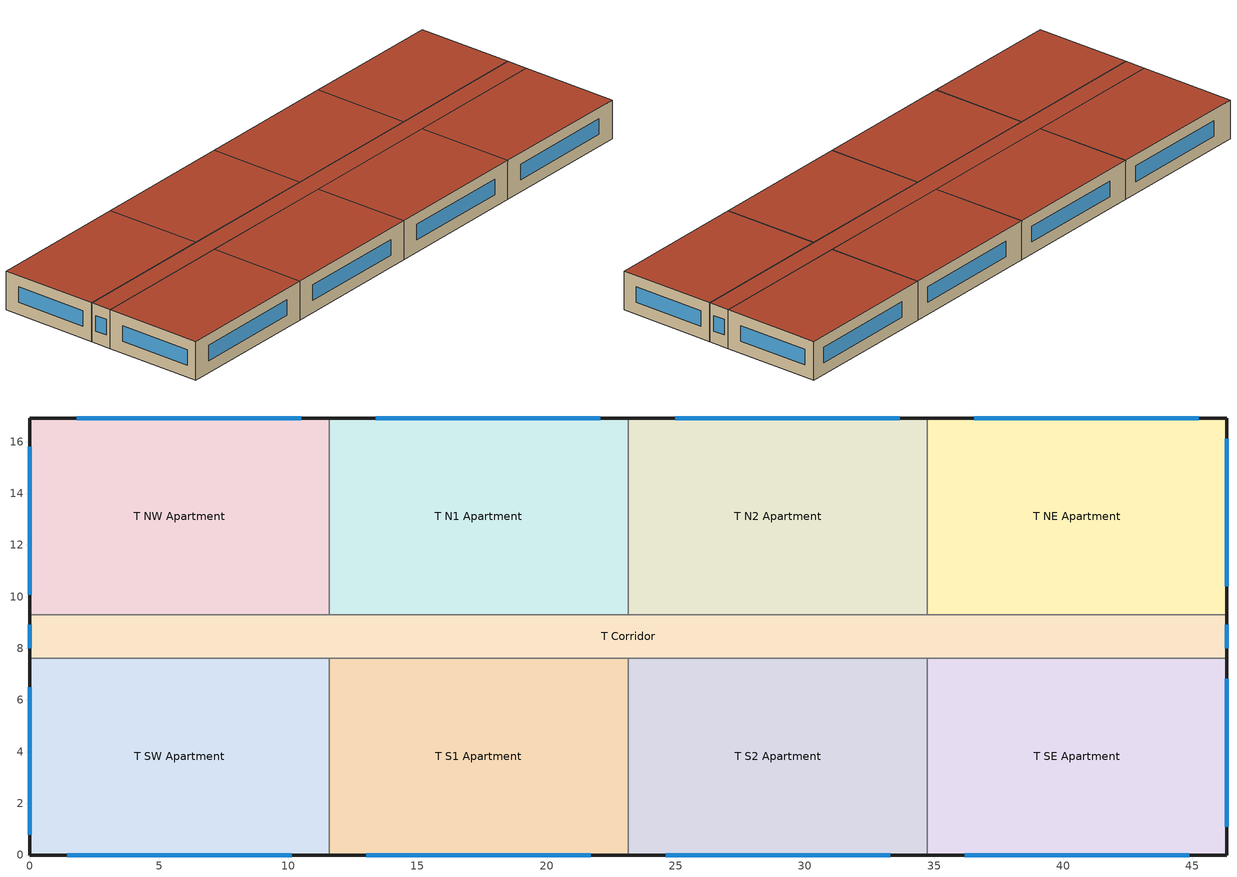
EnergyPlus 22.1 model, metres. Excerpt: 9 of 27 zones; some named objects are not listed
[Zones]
T SW Apartment
 floor adiabatic (int_slab_floor): 0,7.62 11.58,7.62 11.58,0 0,0 z27.43
 wall outside (res_ext_wall_top): 0,7.62 0,0 11.58,0 z27.43:30.48
 wall to T Corridor (int_wall): 11.58,7.62 0,7.62 z27.43:30.48
 wall to T S1 Apartment (int_wall): 11.58,0 11.58,7.62 z27.43:30.48
 window (ResWindow_U_0.53_SHGC_0.215): 1.45,0 10.13,0 / 0,6.5 0,0.79 z28.38:29.6
 roof outside (res_roof): 11.58,0 11.58,7.62 0,7.62 0,0 z30.48
T NW Apartment
 floor adiabatic (int_slab_floor): 0,16.92 11.58,16.92 11.58,9.3 0,9.3 z27.43
 wall outside (res_ext_wall_top): 11.58,16.92 0,16.92 0,9.3 z27.43:30.48
 wall to T Corridor (int_wall): 0,9.3 11.58,9.3 z27.43:30.48
 wall to T N1 Apartment (int_wall): 11.58,9.3 11.58,16.92 z27.43:30.48
 window (ResWindow_U_0.53_SHGC_0.215): 0,15.8 0,10.08 / 10.5,16.92 1.81,16.92 z28.38:29.6
 roof outside (res_roof): 11.58,9.3 11.58,16.92 0,16.92 0,9.3 z30.48
T SE Apartment
 floor adiabatic (int_slab_floor): 34.75,7.62 46.33,7.62 46.33,0 34.75,0 z27.43
 wall outside (res_ext_wall_top): 34.75,0 46.33,0 46.33,7.62 z27.43:30.48
 wall to T Corridor (int_wall): 46.33,7.62 34.75,7.62 z27.43:30.48
 window (ResWindow_U_0.53_SHGC_0.215): 36.19,0 44.88,0 / 46.33,1.1 46.33,6.81 z28.38:29.6
 roof outside (res_roof): 46.33,0 46.33,7.62 34.75,7.62 34.75,0 z30.48
T NE Apartment
 floor adiabatic (int_slab_floor): 34.75,16.92 46.33,16.92 46.33,9.3 34.75,9.3 z27.43
 wall outside (res_ext_wall_top): 46.33,9.3 46.33,16.92 34.75,16.92 z27.43:30.48
 wall to T Corridor (int_wall): 34.75,9.3 46.33,9.3 z27.43:30.48
 window (ResWindow_U_0.53_SHGC_0.215): 45.25,16.92 36.56,16.92 / 46.33,10.4 46.33,16.11 z28.38:29.6
 roof outside (res_roof): 46.33,9.3 46.33,16.92 34.75,16.92 34.75,9.3 z30.48
T N1 Apartment
 floor adiabatic (int_slab_floor): 11.58,16.92 23.16,16.92 23.16,9.3 11.58,9.3 z27.43
 wall outside (res_ext_wall_top): 23.16,16.92 11.58,16.92 z27.43:30.48
 wall to T Corridor (int_wall): 11.58,9.3 23.16,9.3 z27.43:30.48
 wall to T N2 Apartment (int_wall): 23.16,9.3 23.16,16.92 z27.43:30.48
 window (ResWindow_U_0.53_SHGC_0.215): 22.08,16.92 13.4,16.92 z28.38:29.6
 roof outside (res_roof): 23.16,9.3 23.16,16.92 11.58,16.92 11.58,9.3 z30.48
T N2 Apartment
 floor adiabatic (int_slab_floor): 23.16,16.92 34.75,16.92 34.75,9.3 23.16,9.3 z27.43
 wall outside (res_ext_wall_top): 34.75,16.92 23.16,16.92 z27.43:30.48
 wall to T Corridor (int_wall): 23.16,9.3 34.75,9.3 z27.43:30.48
 wall to T NE Apartment (int_wall): 34.75,9.3 34.75,16.92 z27.43:30.48
 window (ResWindow_U_0.53_SHGC_0.215): 33.66,16.92 24.98,16.92 z28.38:29.6
 roof outside (res_roof): 34.75,9.3 34.75,16.92 23.16,16.92 23.16,9.3 z30.48
T S1 Apartment
 floor adiabatic (int_slab_floor): 11.58,7.62 23.16,7.62 23.16,0 11.58,0 z27.43
 wall outside (res_ext_wall_top): 11.58,0 23.16,0 z27.43:30.48
 wall to T Corridor (int_wall): 23.16,7.62 11.58,7.62 z27.43:30.48
 wall to T S2 Apartment (int_wall): 23.16,0 23.16,7.62 z27.43:30.48
 window (ResWindow_U_0.53_SHGC_0.215): 13.03,0 21.72,0 z28.38:29.6
 roof outside (res_roof): 23.16,0 23.16,7.62 11.58,7.62 11.58,0 z30.48
T S2 Apartment
 floor adiabatic (int_slab_floor): 23.16,7.62 34.75,7.62 34.75,0 23.16,0 z27.43
 wall outside (res_ext_wall_top): 23.16,0 34.75,0 z27.43:30.48
 wall to T Corridor (int_wall): 34.75,7.62 23.16,7.62 z27.43:30.48
 wall to T SE Apartment (int_wall): 34.75,0 34.75,7.62 z27.43:30.48
 window (ResWindow_U_0.53_SHGC_0.215): 24.61,0 33.3,0 z28.38:29.6
 roof outside (res_roof): 34.75,0 34.75,7.62 23.16,7.62 23.16,0 z30.48
T Corridor
 floor adiabatic (int_slab_floor): 0,9.3 46.33,9.3 46.33,7.62 0,7.62 z27.43
 wall outside (nonres_ext_wall_top): 0,9.3 0,7.62 / 46.33,7.62 46.33,9.3 z27.43:30.48
 window (NonresWindow_U_0.53_SHGC_0.215): 0,8.91 0,8 / 46.33,8 46.33,8.91 z28.38:29.6
 roof outside (nonres_roof): 46.33,7.62 46.33,9.3 0,9.3 0,7.62 z30.48
[Building]
ApartmentHighRise: North Axis {deg}=0; Terrain=City; Loads Convergence Tolerance Value {W}=0.04; Temperature Convergence Tolerance Value {deltaC}=0.2; Solar Distribution=FullInteriorAndExterior; Maximum Number of Warmup Days=25; Minimum Number of Warmup Days=6
[Site:Location]
Site:Location=Dubai.Intl.AP_ARE WMO=411940; Latitude {N+ S-}=25.25; Longitude {W- E+}=55.33; Time Zone Relative to GMT {GMT+/-}=4; Elevation {m}=5
[SizingPeriod:DesignDay] Day of Month=21; Dry-Bulb Temperature Range Modifier Type=DefaultMultipliers; Humidity Condition Type=Wetbulb; Barometric Pressure {Pa}=101265; Rain {Yes/No}=No; Snow on ground {Yes/No}=No; Daylight Savings Time Indicator=No
Name | Month | Day Type | Maximum Dry-Bulb Temperature {C} | Daily Dry-Bulb Temperature Range {C} | Wetbulb at Maximum Dry-Bulb {C} | Wind Speed {m/s} design conditions vs. traditional 6.71 m/s (15 mph) | Wind Direction {Degrees; N=0, S=180} | Solar Model Indicator | Clearness {0.0 to 1.1} | Wind Speed {m/s} design conditions vs. traditional 3.35 m/s (7mph) | ASHRAE Clear Sky Optical Depth for Beam Irradiance (taub) | ASHRAE Clear Sky Optical Depth for Diffuse Irradiance (taud)
Dubai.Intl.AP_ARE Ann Htg 99.6% Condns DB | 1 | WinterDesignDay | 12.7 | 0 | 12.7 | 2 | 170 | ASHRAEClearSky | 0
Dubai.Intl.AP_ARE Ann Clg .4% Condns DB=>MWB | 8 | SummerDesignDay | 42.8 | 9.7 | 23.8 |  | 80 | ASHRAETau |  | 5 | 0.786 | 1.36
[Site:WaterMainsTemperature]
Calculation Method=CORRELATION; Annual average outdoor air temperature {C}=27.75; Maximum difference in monthly average outdoor air temperatures {C}=16.1
[Site:GroundTemperature:FCfactorMethod]
January Ground Temperature {C}=29.5; February Ground Temperature {C}=25.5; March Ground Temperature {C}=21.1; April Ground Temperature {C}=19.2; May Ground Temperature {C}=20.8; June Ground Temperature {C}=23.1; July Ground Temperature {C}=26.5; August Ground Temperature {C}=31.4; September Ground Temperature {C}=33; October Ground Temperature {C}=35.1; November Ground Temperature {C}=35.3; December Ground Temperature {C}=32.5
[Material]
Name | Roughness | Thickness {m} | Conductivity {W/m-K} | Density {kg/m3} | Specific Heat {J/kg-K} | Thermal Absorptance | Solar Absorptance | Visible Absorptance | Absorptance:Thermal | Absorptance:Solar | Absorptance:Visible
Std Wood 6inch | MediumSmooth | 0.15 | 0.12 | 540 | 1210 | 0.9 | 0.7 | 0.7
F07 25mm stucco | Smooth | 0.0254 | 0.72 | 1856 | 840 | 0.9 | 0.7 | 0.7
F08 Metal surface | Smooth | 0.0008 | 45.28 | 7824 | 500
F13 Built-up roofing | Rough | 0.0095 | 0.16 | 1120 | 1460 |  |  |  | 0.75 | 0.45
G01 13mm gypsum board | Smooth | 0.0127 | 0.16 | 800 | 1090 |  |  |  | 0.9 | 0.7 | 0.5
G01 16mm gypsum board | MediumSmooth | 0.0159 | 0.16 | 800 | 1090
100mm Normalweight concrete floor | MediumRough | 0.1016 | 2.31 | 2322 | 832
[Material:NoMass]
CP02 CARPET PAD: VeryRough, 0.21648, 0.9, 0.7, 0.8
Nonres_Roof_Insulation: MediumSmooth, 4.31889, 0.9, 0.7, 0.7
Res_Roof_Insulation: MediumSmooth, 5.30668, 0.9, 0.7, 0.7
Nonres_Exterior_Wall_Insulation_top; Res_Exterior_Wall_Insulation_top: MediumSmooth, 0.314799, 0.9, 0.7, 0.7
[Construction]
InteriorFurnishings: Std Wood 6inch
int_wall: G01 13mm gypsum board, G01 13mm gypsum board
int_slab_floor: 100mm Normalweight concrete floor, CP02 CARPET PAD
nonres_roof: F13 Built-up roofing, Nonres_Roof_Insulation, F08 Metal surface
res_roof: F13 Built-up roofing, Res_Roof_Insulation, F08 Metal surface
nonres_ext_wall_top: F07 25mm stucco, G01 16mm gypsum board, Nonres_Exterior_Wall_Insulation_top, G01 16mm gypsum board
res_ext_wall_top: F07 25mm stucco, G01 16mm gypsum board, Res_Exterior_Wall_Insulation_top, G01 16mm gypsum board
NonresWindow_U_0.53_SHGC_0.215: Nonres Window Glazing Layer
ResWindow_U_0.53_SHGC_0.215: Res Window Glazing Layer
RL Residential Window with Interior Shade: Res Window Glazing Layer, RL Interior Shade
[WindowMaterial:SimpleGlazingSystem] U-Factor {W/m2-K}=3.00948; Solar Heat Gain Coefficient=0.215; Visible Transmittance=0.2365
Nonres Window Glazing Layer; Res Window Glazing Layer
[WindowMaterial:Shade]
RL Interior Shade: Solar Transmittance=0.1; Solar Reflectance=0.5; Visible Transmittance=0.1; Visible Reflectance=0.5; Infrared Hemispherical Emissivity=0.9; Infrared Transmittance=0; Thickness {m}=0.005; Conductivity {W/m-K}=0.1; Shade to Glass Distance {m}=0.05; Top Opening Multiplier=0.5; Bottom Opening Multiplier=0.5; Left-Side Opening Multiplier=0.5; Right-Side Opening Multiplier=0.5; Airflow Permeability=0
[Zone] Type=1; Multiplier=1; Ceiling Height {m}=-9999; Volume {m3}=autocalculate; Floor Area {m2}=autocalculate; Part of Total Floor Area=Yes
T SW Apartment; T NW Apartment; T SE Apartment; T NE Apartment; T N1 Apartment; T N2 Apartment; T S1 Apartment; T S2 Apartment; T Corridor
[InternalMass] Construction=InteriorFurnishings; Surface Area {m2}=88.2493
Name | Zone or ZoneList
T SW Apartment_InternalMass_1 | T SW Apartment
T NW Apartment_InternalMass_1 | T NW Apartment
T SE Apartment_InternalMass_1 | T SE Apartment
T NE Apartment_InternalMass_1 | T NE Apartment
T N1 Apartment_InternalMass_1 | T N1 Apartment
T N2 Apartment_InternalMass_1 | T N2 Apartment
T S1 Apartment_InternalMass_1 | T S1 Apartment
T S2 Apartment_InternalMass_1 | T S2 Apartment
[People] Number of People Calculation Method=People; Activity Level Schedule=Activity Schedule
Name | Zone or ZoneList or Space or SpaceList | Number of People Schedule | Number of People | Fraction Radiant | Sensible Heat Fraction
T SW Apartment People | T SW Apartment | OCC_APT_SCH_WORKING_FAMILY | 2.5 | 0.3 | AUTOCALCULATE
T NW Apartment People | T NW Apartment | OCC_APT_SCH_STAY_HOME_FAMILY | 2.5 | 0.3 | AUTOCALCULATE
T SE Apartment People | T SE Apartment | OCC_APT_SCH_WORKING_FAMILY | 2.5 | 0.3 | AUTOCALCULATE
T NE Apartment People | T NE Apartment | OCC_APT_SCH_STAY_HOME_FAMILY | 2.5 | 0.3 | AUTOCALCULATE
T N1 Apartment People | T N1 Apartment | OCC_APT_SCH_STAY_HOME_FAMILY | 2.5 | 0.3 | AUTOCALCULATE
T N2 Apartment People | T N2 Apartment | OCC_APT_SCH_STAY_HOME_FAMILY | 2.5 | 0.3 | AUTOCALCULATE
T S1 Apartment People | T S1 Apartment | OCC_APT_SCH_WORKING_FAMILY | 2.5 | 0.3 | AUTOCALCULATE
T S2 Apartment People | T S2 Apartment | OCC_APT_SCH_WORKING_FAMILY | 2.5 | 0.3 | AUTOCALCULATE
T Corridor People | T Corridor | OCC_APT_SCH_CORRIDOR | 4.18 | 0.5 | autocalculate
[Lights] Design Level Calculation Method=Watts/Area; Return Air Fraction=0; Fraction Radiant=0.6; Fraction Visible=0.2; Fraction Replaceable=1; Return Air Fraction Calculated from Plenum Temperature=No
Name | Zone or ZoneList or Space or SpaceList | Schedule | Watts per Zone Floor Area {W/m2}
T SW Apartment_Lights_hardwired | T SW Apartment | ltg_sch_apartment_hardwired | 2.15278
T NW Apartment_Lights_hardwired | T NW Apartment | ltg_sch_apartment_hardwired | 2.15278
T SE Apartment_Lights_hardwired | T SE Apartment | ltg_sch_apartment_hardwired | 2.15278
T NE Apartment_Lights_hardwired | T NE Apartment | ltg_sch_apartment_hardwired | 2.15278
T N1 Apartment_Lights_hardwired | T N1 Apartment | ltg_sch_apartment_hardwired | 2.15278
T N2 Apartment_Lights_hardwired | T N2 Apartment | ltg_sch_apartment_hardwired | 2.15278
T S1 Apartment_Lights_hardwired | T S1 Apartment | ltg_sch_apartment_hardwired | 2.15278
T S2 Apartment_Lights_hardwired | T S2 Apartment | ltg_sch_apartment_hardwired | 2.15278
T Corridor_Lights_hardwired | T Corridor | ltg_sch_corridor | 5.250897
T SW Apartment_Lights_plugin | T SW Apartment | ltg_sch_apartment_plugin | 0.96875
T NW Apartment_Lights_plugin | T NW Apartment | ltg_sch_apartment_plugin | 0.96875
T SE Apartment_Lights_plugin | T SE Apartment | ltg_sch_apartment_plugin | 0.96875
T NE Apartment_Lights_plugin | T NE Apartment | ltg_sch_apartment_plugin | 0.96875
T N1 Apartment_Lights_plugin | T N1 Apartment | ltg_sch_apartment_plugin | 0.96875
T N2 Apartment_Lights_plugin | T N2 Apartment | ltg_sch_apartment_plugin | 0.96875
T S1 Apartment_Lights_plugin | T S1 Apartment | ltg_sch_apartment_plugin | 0.96875
T S2 Apartment_Lights_plugin | T S2 Apartment | ltg_sch_apartment_plugin | 0.96875
[ElectricEquipment] Fraction Latent=0
Name | Zone or ZoneList or Space or SpaceList | Schedule | Design Level Calculation Method | Watts per Zone Floor Area {W/m2} | Fraction Radiant | Fraction Lost | Design Level {W}
T SW Apartment_Plug_TSW_Equip | T SW Apartment | EQP_APT_SCH | Watts/Area | 6.67 | 0.5 | 0
T NW Apartment_Plug_TNW_Equip | T NW Apartment | EQP_APT_SCH | Watts/Area | 6.67 | 0.5 | 0
T SE Apartment_Plug_TSE_Equip | T SE Apartment | EQP_APT_SCH | Watts/Area | 6.67 | 0.5 | 0
T NE Apartment_Plug_TNE_Equip | T NE Apartment | EQP_APT_SCH | Watts/Area | 6.67 | 0.5 | 0
T N1 Apartment_Plug_TN1_Equip | T N1 Apartment | EQP_APT_SCH | Watts/Area | 6.67 | 0.5 | 0
T N2 Apartment_Plug_TN2_Equip | T N2 Apartment | EQP_APT_SCH | Watts/Area | 6.67 | 0.5 | 0
T S1 Apartment_Plug_TS1_Equip | T S1 Apartment | EQP_APT_SCH | Watts/Area | 6.67 | 0.5 | 0
T S2 Apartment_Plug_TS2_Equip | T S2 Apartment | EQP_APT_SCH | Watts/Area | 6.67 | 0.5 | 0
T Corridor_Elevators_Equip | T Corridor | BLDG_ELEVATORS | EquipmentLevel |  | 0 | 0.95 | 10597.39
Elevators_Lights_Fan | T Corridor | ELEV_LIGHT_FAN_SCH_ADD_DF | EquipmentLevel |  | 0 | 0.95 | 52.66
[ZoneInfiltration:DesignFlowRate] Schedule=INF_APT_SCH; Design Flow Rate Calculation Method=Flow/ExteriorWallArea; Flow per Exterior Surface Area {m3/s-m2}=0.000569572; Constant Term Coefficient=0; Temperature Term Coefficient=0; Velocity Term Coefficient=0.224; Velocity Squared Term Coefficient=0
Name | Zone or ZoneList
T SW Apartment_Infiltration | T SW Apartment
T NW Apartment_Infiltration | T NW Apartment
T SE Apartment_Infiltration | T SE Apartment
T NE Apartment_Infiltration | T NE Apartment
T N1 Apartment_Infiltration | T N1 Apartment
T N2 Apartment_Infiltration | T N2 Apartment
T S1 Apartment_Infiltration | T S1 Apartment
T S2 Apartment_Infiltration | T S2 Apartment
T Corridor_Infiltration | T Corridor
[Exterior:Lights]
Facade Lighting: Schedule=Exterior_Lgt_ALWAYS_ON; Design Level {W}=6056.98; Control Option=AstronomicalClock
[ThermostatSetpoint:SingleHeating]
AptHeatingSetPoint: Setpoint Temperature Schedule=HTGSETP_APT_SCH
[ThermostatSetpoint:SingleCooling]
AptCoolingSetPoint: Setpoint Temperature Schedule=CLGSETP_APT_SCH
[ThermostatSetpoint:DualSetpoint]
Name | Heating Setpoint Temperature Schedule | Cooling Setpoint Temperature Schedule
S Apartment Dual SP Control | S HTGSETP_APT_SCH | S CLGSETP_APT_SCH
N Apartment Dual SP Control | N HTGSETP_APT_SCH | N CLGSETP_APT_SCH
[Sizing:Zone] Zone Cooling Design Supply Air Temperature Input Method=SupplyAirTemperature; Zone Cooling Design Supply Air Temperature {C}=14; Zone Heating Design Supply Air Temperature Input Method=SupplyAirTemperature; Zone Heating Design Supply Air Temperature {C}=40; Zone Cooling Design Supply Air Humidity Ratio {kg-H2O/kg-air}=0.008; Zone Heating Design Supply Air Humidity Ratio {kgWater/kgDryAir}=0.008; Cooling Design Air Flow Method=DesignDay; Cooling Design Air Flow Rate {m3/s}=0; Cooling Minimum Air Flow Fraction=0; Heating Design Air Flow Method=DesignDay; Heating Design Air Flow Rate {m3/s}=0
Name | Design Specification Outdoor Air Object
T SW Apartment | SZ DSOA T SW Apartment
T NW Apartment | SZ DSOA T NW Apartment
T SE Apartment | SZ DSOA T SE Apartment
T NE Apartment | SZ DSOA T NE Apartment
T N1 Apartment | SZ DSOA T N1 Apartment
T N2 Apartment | SZ DSOA T N2 Apartment
T S1 Apartment | SZ DSOA T S1 Apartment
T S2 Apartment | SZ DSOA T S2 Apartment
[DesignSpecification:OutdoorAir] Outdoor Air Method=Flow/Area; Outdoor Air Flow per Zone Floor Area {m3/s-m2}=0.000294105
SZ DSOA T SW Apartment; SZ DSOA T NW Apartment; SZ DSOA T SE Apartment; SZ DSOA T NE Apartment; SZ DSOA T N1 Apartment; SZ DSOA T N2 Apartment; SZ DSOA T S1 Apartment; SZ DSOA T S2 Apartment
[ZoneControl:Thermostat]
T SW Apartment Thermostat: T SW Apartment, ZONE CONTROL TYPE SCHED, AptCoolingSetPoint, AptHeatingSetPoint, S Apartment Dual SP Control
T NW Apartment Thermostat: T NW Apartment, ZONE CONTROL TYPE SCHED, AptCoolingSetPoint, AptHeatingSetPoint, N Apartment Dual SP Control
T SE Apartment Thermostat: T SE Apartment, ZONE CONTROL TYPE SCHED, AptCoolingSetPoint, AptHeatingSetPoint, S Apartment Dual SP Control
T NE Apartment Thermostat: T NE Apartment, ZONE CONTROL TYPE SCHED, AptCoolingSetPoint, AptHeatingSetPoint, N Apartment Dual SP Control
T N1 Apartment Thermostat: T N1 Apartment, ZONE CONTROL TYPE SCHED, AptCoolingSetPoint, AptHeatingSetPoint, N Apartment Dual SP Control
T N2 Apartment Thermostat: T N2 Apartment, ZONE CONTROL TYPE SCHED, AptCoolingSetPoint, AptHeatingSetPoint, N Apartment Dual SP Control
T S1 Apartment Thermostat: T S1 Apartment, ZONE CONTROL TYPE SCHED, AptCoolingSetPoint, AptHeatingSetPoint, S Apartment Dual SP Control
T S2 Apartment Thermostat: T S2 Apartment, ZONE CONTROL TYPE SCHED, AptCoolingSetPoint, AptHeatingSetPoint, S Apartment Dual SP Control
[ZoneVentilation:WindandStackOpenArea] Opening Area {m2}=0.1181; Opening Effectiveness=autocalculate; Height Difference {m}=15.2393; Discharge Coefficient for Opening=autocalculate; Delta Temperature {deltaC}=-100; Maximum Wind Speed {m/s}=40
Name | Zone | Opening Area Fraction Schedule | Effective Angle {deg} | Minimum Indoor Temperature {C} | Maximum Indoor Temperature {C} | Minimum Outdoor Temperature {C} | Maximum Outdoor Temperature {C}
T SW Apartment Sliding Door Ventilation | T SW Apartment | RL Ventilation Fraction T | 180 | -50 | 50 | -50 | 50
T NW Apartment Sliding Door Ventilation | T NW Apartment | Sliding_Doors_Ventilation_Availability_SCH | 0 | 18.89 | 25.56 | 15.56 | 23.89
T SE Apartment Sliding Door Ventilation | T SE Apartment | Sliding_Doors_Ventilation_Availability_SCH | 180 | 18.89 | 25.56 | 15.56 | 23.89
T NE Apartment Sliding Door Ventilation | T NE Apartment | Sliding_Doors_Ventilation_Availability_SCH | 0 | 18.89 | 25.56 | 15.56 | 23.89
T N1 Apartment Sliding Door Ventilation | T N1 Apartment | Sliding_Doors_Ventilation_Availability_SCH | 0 | 18.89 | 25.56 | 15.56 | 23.89
T N2 Apartment Sliding Door Ventilation | T N2 Apartment | Sliding_Doors_Ventilation_Availability_SCH | 0 | 18.89 | 25.56 | 15.56 | 23.89
T S1 Apartment Sliding Door Ventilation | T S1 Apartment | Sliding_Doors_Ventilation_Availability_SCH | 180 | 18.89 | 25.56 | 15.56 | 23.89
T S2 Apartment Sliding Door Ventilation | T S2 Apartment | Sliding_Doors_Ventilation_Availability_SCH | 180 | 18.89 | 25.56 | 15.56 | 23.89
[Zone equipment]
T SW Apartment: T SW Apartment Ideal Loads
T NW Apartment: T NW Apartment Ideal Loads
T SE Apartment: T SE Apartment Ideal Loads
T NE Apartment: T NE Apartment Ideal Loads
T N1 Apartment: T N1 Apartment Ideal Loads
T N2 Apartment: T N2 Apartment Ideal Loads
T S1 Apartment: T S1 Apartment Ideal Loads
T S2 Apartment: T S2 Apartment Ideal Loads
[WindowShadingControl]
RL Shade Control T: T SW Apartment, 1, InteriorShade, RL Residential Window with Interior Shade, OnIfScheduleAllows, RL Blind Deploy T, , Yes, No, , FixedSlatAngle, , , , Group, TWindow3
[Schedule:Compact]
OCC_APT_SCH_STAY_HOME_FAMILY; OCC_APT_SCH_CORRIDOR: Through: 12/31, For: AllDays, Until: 7:00, 1, Until: 8:00, 0.85, Until: 9:00, 0.39, Until: 16:00, 0.25, Until: 17:00, 0.3, Until: 18:00, 0.52, Until: 21:00, 0.87, Until: 24:00, 1
OCC_APT_SCH_WORKING_FAMILY: Through: 12/31, For: SummerDesignDay, Until: 24:00, 1, For: WinterDesignDay, Until: 24:00, 0, For: Weekday, Until: 8:00, 1, Until: 18:00, 0, Until: 24:00, 1, For: Weekend AllOtherDays, Until: 11:00, 1, Until: 15:00, 0.5, Until: 16:00, 0, Until: 24:00, 1
EQP_APT_SCH: Through: 12/31, For: AllDays, Until: 1:00, 0.45, Until: 2:00, 0.41, Until: 3:00, 0.39, Until: 5:00, 0.38, Until: 6:00, 0.43, Until: 7:00, 0.54, Until: 8:00, 0.65, Until: 9:00, 0.66, Until: 10:00, 0.67, Until: 11:00, 0.69, Until: 12:00, 0.7, Until: 13:00, 0.69, Until: 14:00, 0.66, Until: 15:00, 0.65, Until: 16:00, 0.68, Until: 17:00, 0.8, Until: 19:00, 1, Until: 20:00, 0.93, Until: 21:00, 0.89, Until: 22:00, 0.85, Until: 23:00, 0.71, Until: 24:00, 0.58
INF_APT_SCH; Exterior_Lgt_ALWAYS_ON: Through: 12/31, For: AllDays, Until: 24:00, 1
HTGSETP_APT_SCH; N HTGSETP_APT_SCH: THROUGH: 12/31, FOR:AllDays, UNTIL: 24:00, 21.7
CLGSETP_APT_SCH; N CLGSETP_APT_SCH: THROUGH: 12/31, For: SummerDesignDay, Until: 9:00, 24.4, Until: 18:00, 27.1778, Until: 24:00, 24.4, FOR:AllOtherDays, UNTIL: 24:00, 24.4
S HTGSETP_APT_SCH: THROUGH: 12/31, For: Weekday, Until: 9:00, 21.7, Until: 17:00, 16.1444, Until: 24:00, 21.7, For: Weekend AllOtherDays, UNTIL: 24:00, 21.7
S CLGSETP_APT_SCH: THROUGH: 12/31, For: Weekday SummerDesignDay, Until: 9:00, 24.4, Until: 17:00, 27.1778, Until: 24:00, 24.4, For: Weekend AllOtherDays, UNTIL: 24:00, 24.4
Activity Schedule: Through: 12/31, For: AllDays, Until: 24:00, 95
ZONE CONTROL TYPE SCHED: Through: 12/31, For: SummerDesignDay, Until: 24:00, 2, For: WinterDesignDay, Until: 24:00, 1, For: Weekdays Weekends Holidays Customday1 Customday2 AllOtherDays, Until: 24:00, 4
BLDG_ELEVATORS: Through: 12/31, For: WinterDesignDay, Until: 24:00, 0.12, For: SummerDesignDay, Until: 24:00, 0.5, For: Allotherdays, Until: 04:00, 0.12, Until: 05:00, 0.12, Until: 06:00, 0.2, Until: 07:00, 0.4, Until: 09:00, 0.5, Until: 10:00, 0.35, Until: 16:00, 0.15, Until: 17:00, 0.35, Until: 19:00, 0.5, Until: 21:00, 0.4, Until: 22:00, 0.3, Until: 23:00, 0.2, Until: 24:00, 0.12
ELEV_LIGHT_FAN_SCH_ADD_DF: Through: 12/31, For: WinterDesignDay, Until: 24:00, 0.05, For: SummerDesignDay, Until: 24:00, 0.5, For: Allotherdays, Until: 04:00, 0.05, Until: 05:00, 0.1, Until: 06:00, 0.2, Until: 07:00, 0.4, Until: 09:00, 0.5, Until: 10:00, 0.35, Until: 16:00, 0.15, Until: 17:00, 0.35, Until: 19:00, 0.5, Until: 21:00, 0.4, Until: 22:00, 0.3, Until: 23:00, 0.2, Until: 24:00, 0.1
Sliding_Doors_Ventilation_Availability_SCH: Through: 12/31, For: WinterDesignDay SummerDesignDay, Until: 24:00, 0, For: Allotherdays, Until: 6:00, 0, Until: 22:00, 1, Until: 24:00, 0
[SCHEDULE:COMPACT]
ltg_sch_corridor: Through: 12/31, For: SummerDesignDay, Until: 24:00, 1, For: WinterDesignDay, Until: 24:00, 0, For: Weekdays, Until: 24:00, 0.625, For: Saturday, Until: 24:00, 0.625, For: AllOtherDays, Until: 24:00, 0.625
ltg_sch_apartment_hardwired: Through: 12/31, For: SummerDesignDay, Until: 24:00, 1, For: WinterDesignDay, Until: 24:00, 0, For: Weekdays, Until: 4:00, 0.008145, Until: 5:00, 0.024444, Until: 6:00, 0.052956, Until: 7:00, 0.057033, Until: 8:00, 0.052956, Until: 9:00, 0.024444, Until: 15:00, 0.016299, Until: 16:00, 0.028512, Until: 17:00, 0.057033, Until: 18:00, 0.081477, Until: 19:00, 0.109989, Until: 21:00, 0.130365, Until: 22:00, 0.089622, Until: 23:00, 0.048888, Until: 24:00, 0.020367, For: Saturday, Until: 4:00, 0.008145, Until: 5:00, 0.024444, Until: 6:00, 0.052956, Until: 7:00, 0.057033, Until: 8:00, 0.052956, Until: 9:00, 0.024444, Until: 15:00, 0.016299, Until: 16:00, 0.028512, Until: 17:00, 0.057033, Until: 18:00, 0.081477, Until: 19:00, 0.109989, Until: 21:00, 0.130365, Until: 22:00, 0.089622, Until: 23:00, 0.048888, Until: 24:00, 0.020367, For: AllOtherDays, Until: 4:00, 0.008145, Until: 5:00, 0.024444, Until: 6:00, 0.052956, Until: 7:00, 0.057033, Until: 8:00, 0.052956, Until: 9:00, 0.024444, Until: 15:00, 0.016299, Until: 16:00, 0.028512, Until: 17:00, 0.057033, Until: 18:00, 0.081477, Until: 19:00, 0.109989, Until: 21:00, 0.130365, Until: 22:00, 0.089622, Until: 23:00, 0.048888, Until: 24:00, 0.020367
ltg_sch_apartment_plugin: Through: 12/31, For: SummerDesignDay, Until: 24:00, 1, For: WinterDesignDay, Until: 24:00, 0, For: Weekdays, Until: 4:00, 0.010188, Until: 5:00, 0.030555, Until: 6:00, 0.066195, Until: 7:00, 0.071289, Until: 8:00, 0.066195, Until: 9:00, 0.030555, Until: 15:00, 0.020367, Until: 16:00, 0.035649, Until: 17:00, 0.071289, Until: 18:00, 0.101844, Until: 19:00, 0.137493, Until: 21:00, 0.162954, Until: 22:00, 0.112032, Until: 23:00, 0.06111, Until: 24:00, 0.025461, For: Saturday, Until: 4:00, 0.010188, Until: 5:00, 0.030555, Until: 6:00, 0.066195, Until: 7:00, 0.071289, Until: 8:00, 0.066195, Until: 9:00, 0.030555, Until: 15:00, 0.020367, Until: 16:00, 0.035649, Until: 17:00, 0.071289, Until: 18:00, 0.101844, Until: 19:00, 0.137493, Until: 21:00, 0.162954, Until: 22:00, 0.112032, Until: 23:00, 0.06111, Until: 24:00, 0.025461, For: AllOtherDays, Until: 4:00, 0.010188, Until: 5:00, 0.030555, Until: 6:00, 0.066195, Until: 7:00, 0.071289, Until: 8:00, 0.066195, Until: 9:00, 0.030555, Until: 15:00, 0.020367, Until: 16:00, 0.035649, Until: 17:00, 0.071289, Until: 18:00, 0.101844, Until: 19:00, 0.137493, Until: 21:00, 0.162954, Until: 22:00, 0.112032, Until: 23:00, 0.06111, Until: 24:00, 0.025461
[Schedule:Constant]
RL Ventilation Fraction T; RL Blind Deploy T: Fraction, 0
